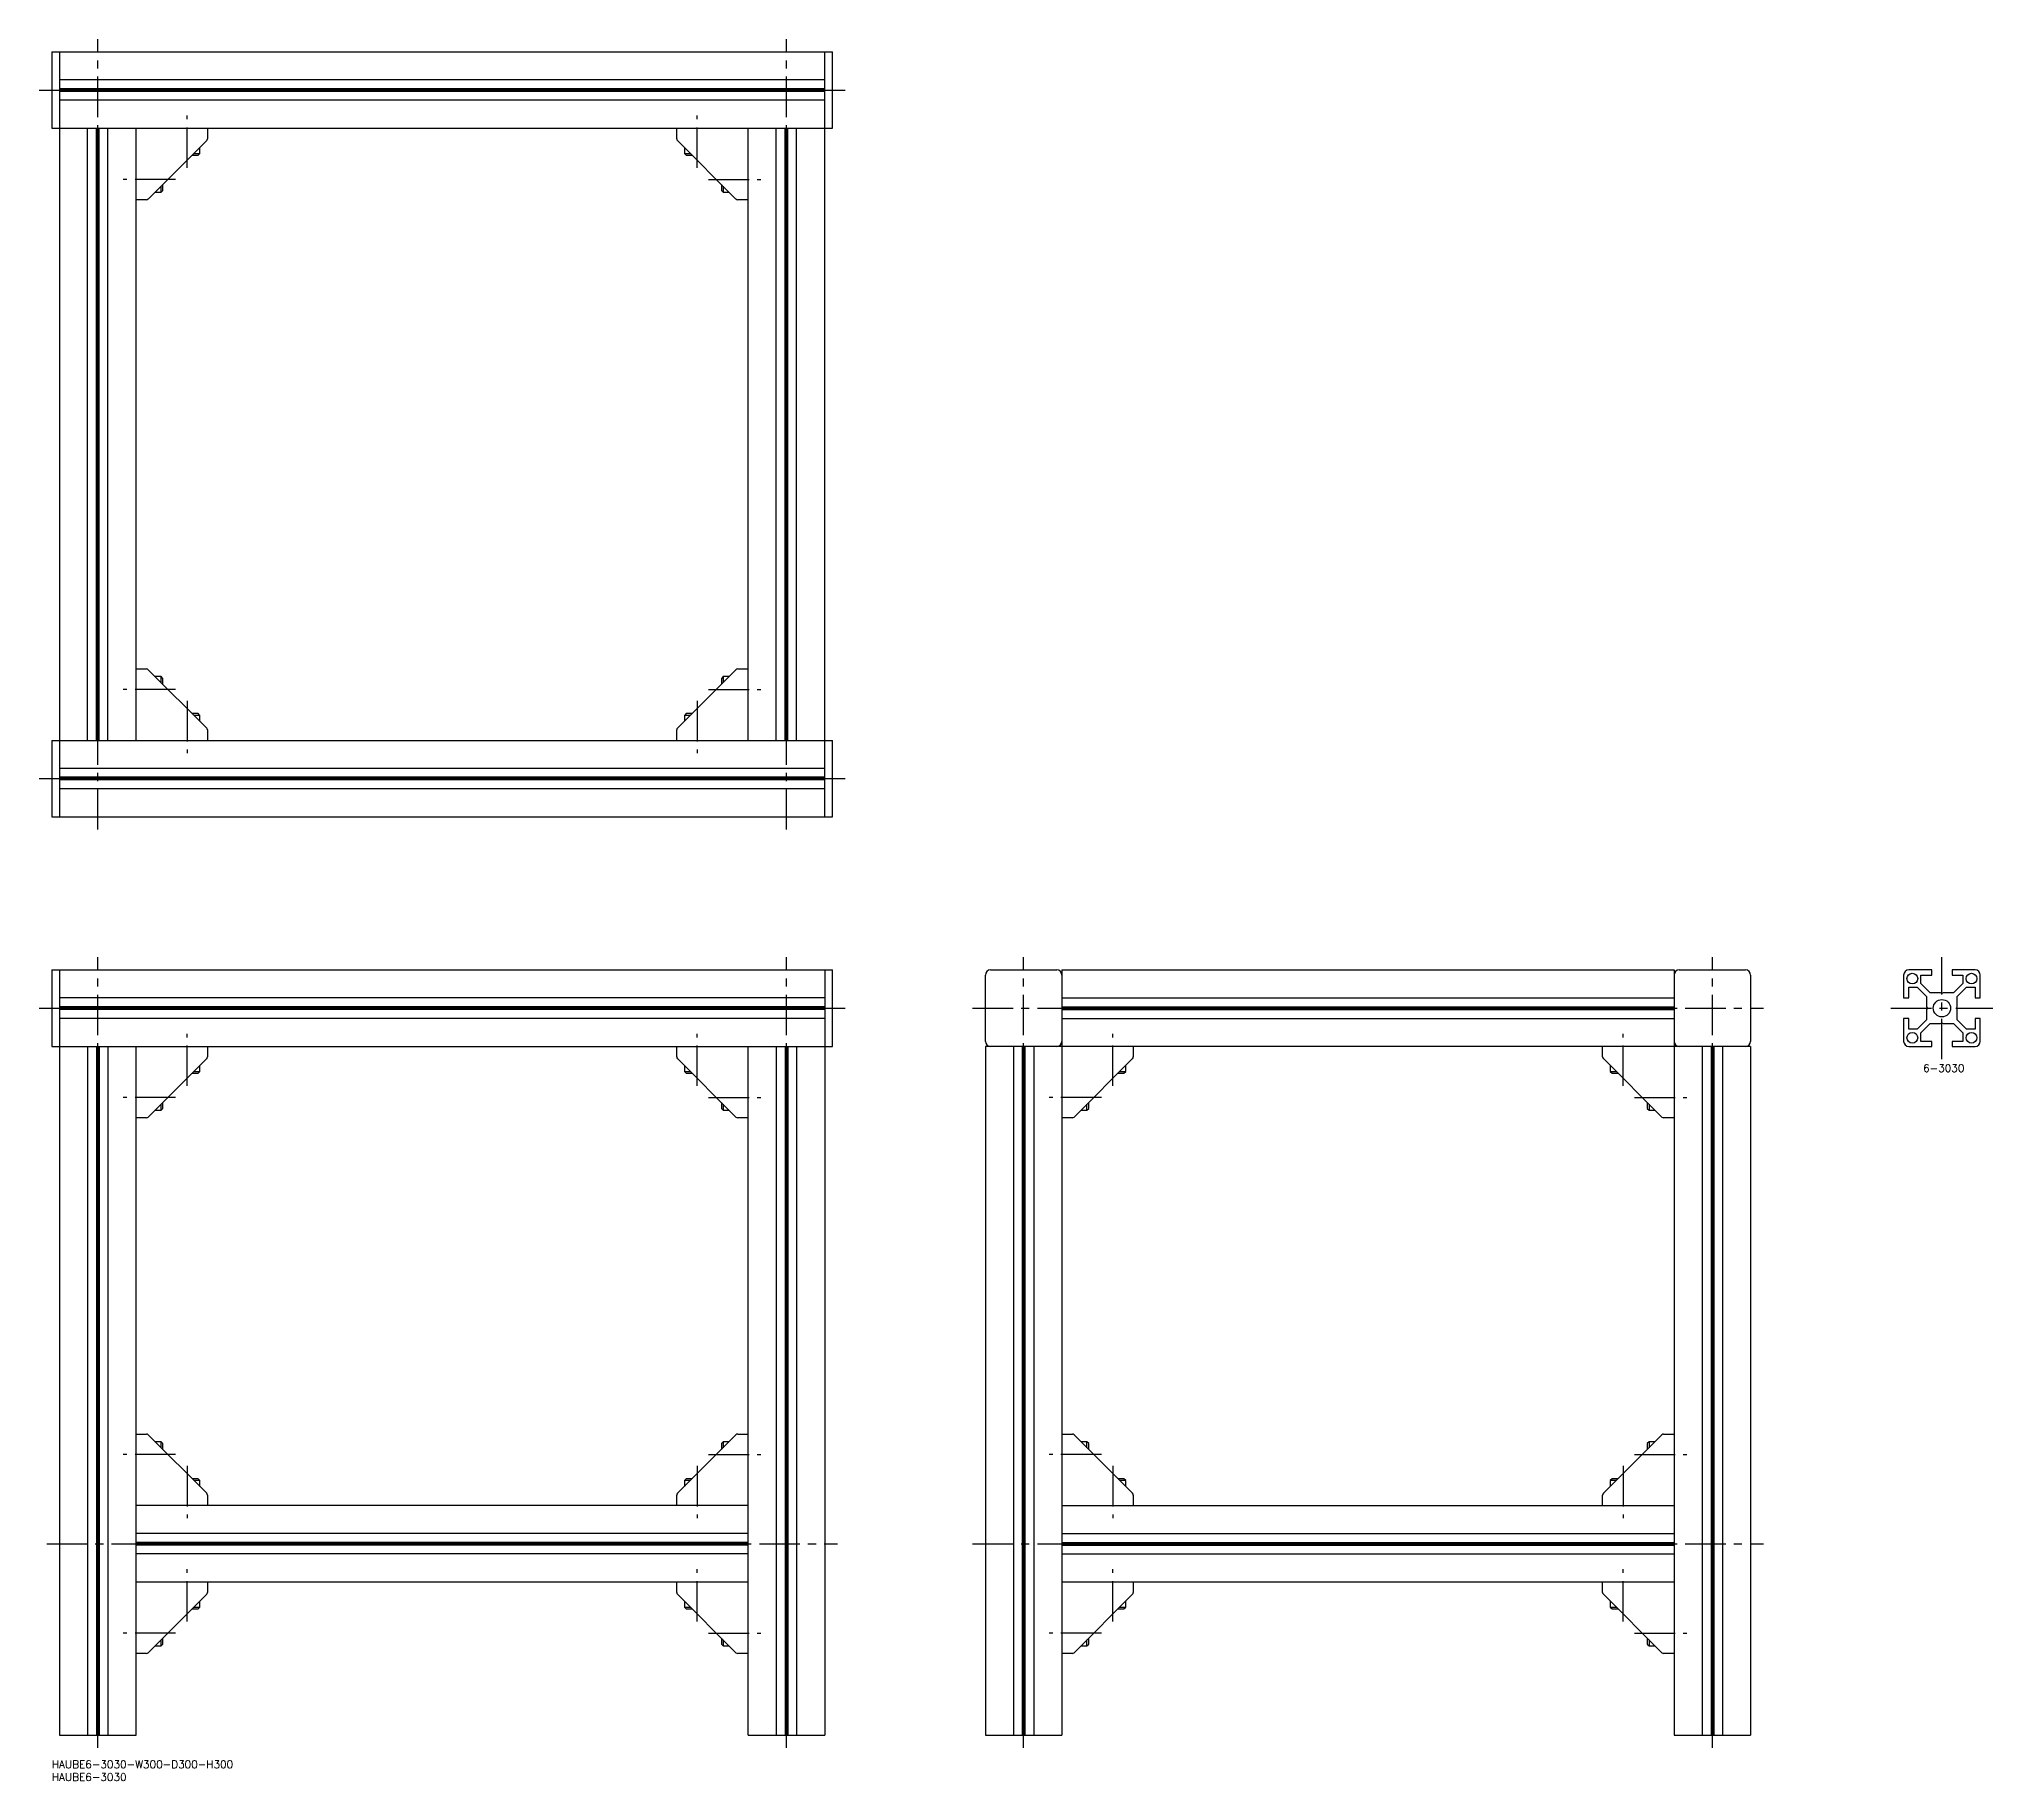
# Model space of a CAD drawing. Extents: x -5 to 761, y -8 to 675.
import ezdxf

# ---------------------------------------------------------------- set-up
doc = ezdxf.new("R2010")
doc.units = 0
doc.header["$LTSCALE"] = 0.5
doc.linetypes.add('CENTER', pattern=[50.8, 31.75, -6.35, 6.35, -6.35])
for name, color, linetype in [('MSM_CENTER', 1, 'CENTER'), ('MSM_CONTINUOUS', 7, 'CONTINUOUS'), ('MSM_PART_NUMBER', 7, 'CONTINUOUS')]:
    doc.layers.add(name, color=color, linetype=linetype)
doc.styles.get("Standard").update_dxf_attribs({"font": 'txt.shx', "height": 3, "bigfont": 'bigfont.shx'})

# ---------------------------------------------------------------- blocks, each defined once
blk = doc.blocks.new('*U8')
at = {"layer": 'MSM_PART_NUMBER'}
blk.add_text('HAUBE6-3030-W300-D300-H300', height=3, dxfattribs=at).set_placement((0, -3))
blk = doc.blocks.new('*U9')
at = {"layer": 'MSM_PART_NUMBER'}
blk.add_text('HAUBE6-3030', height=3, dxfattribs=at).set_placement((0, -8))
blk = doc.blocks.new('*U10')
at = {"layer": 'MSM_PART_NUMBER'}
blk.add_text('6-3030', height=3, dxfattribs=at).set_placement((733.62, 269.97))

msp = doc.modelspace()

# ---------------------------------------------------------------- linework, layer by layer
at = {"layer": 'MSM_CENTER'}
for p, q in [((18, 365), (18, 675)), ((288, 365), (288, 675)), ((-5, 655), (311, 655)), ((53, 624.5), (53, 645)), ((253, 624.5), (253, 645)), ((48.5, 620), (28, 620)), ((257.5, 620), (278, 620)), ((48.5, 420), (28, 420)), ((53, 415.5), (53, 395)), ((253, 415.5), (253, 395)), ((257.5, 420), (278, 420)), ((-5, 385), (311, 385)), ((18, 5), (18, 315)), ((288, 5), (288, 315)), ((381, 5), (381, 315)), ((651, 5), (651, 315)), ((741, 275), (741, 315)), ((-5, 295), (311, 295)), ((361, 295), (671, 295)), ((721, 295), (761, 295)), ((53, 264.5), (53, 285)), ((253, 264.5), (253, 285)), ((416, 264.5), (416, 285)), ((616, 264.5), (616, 285)), ((48.5, 260), (28, 260)), ((257.5, 260), (278, 260)), ((411.5, 260), (391, 260)), ((620.5, 260), (641, 260)), ((48.5, 120), (28, 120)), ((53, 115.5), (53, 95)), ((253, 115.5), (253, 95)), ((257.5, 120), (278, 120)), ((411.5, 120), (391, 120)), ((416, 115.5), (416, 95)), ((616, 115.5), (616, 95)), ((620.5, 120), (641, 120)), ((-2, 85), (308, 85)), ((361, 85), (671, 85)), ((53, 54.5), (53, 75)), ((253, 54.5), (253, 75)), ((416, 54.5), (416, 75)), ((616, 54.5), (616, 75)), ((48.5, 50), (28, 50)), ((257.5, 50), (278, 50)), ((411.5, 50), (391, 50)), ((620.5, 50), (641, 50))]:
    msp.add_line(p, q, dxfattribs=at)
at = {"layer": 'MSM_CONTINUOUS'}
for p, q in [((0, 670), (306, 670)), ((0, 670), (0, 640)), ((3, 670), (3, 370)), ((303, 370), (303, 670)), ((306, 640), (306, 670)), ((303, 659), (3, 659)), ((303, 655.52), (3, 655.52)), ((303, 655), (3, 655)), ((303, 654.48), (3, 654.48)), ((303, 651), (3, 651)), ((0, 640), (306, 640)), ((14, 400), (14, 640)), ((17.48, 400), (17.48, 640)), ((18, 400), (18, 640)), ((18.52, 400), (18.52, 640)), ((22, 400), (22, 640)), ((33, 400), (33, 640)), ((61, 640), (61, 635.91)), ((245, 635.91), (245, 640)), ((273, 400), (273, 640)), ((284, 400), (284, 640)), ((287.48, 400), (287.48, 640)), ((288, 400), (288, 640)), ((288.52, 400), (288.52, 640)), ((292, 400), (292, 640)), ((60.71, 635.21), (37.79, 612.29)), ((55, 629.5), (57.33, 629.5)), ((55.67, 630.17), (58, 630.17)), ((57.33, 629.5), (58, 630.17)), ((58, 630.17), (58, 632.5)), ((268.21, 612.29), (245.29, 635.21)), ((248, 632.5), (248, 630.17)), ((248, 630.17), (248.67, 629.5)), ((248, 630.17), (250.33, 630.17)), ((248.67, 629.5), (251, 629.5)), ((40.5, 615), (42.83, 615)), ((42.83, 615), (42.83, 617.33)), ((42.83, 615), (43.5, 615.67)), ((43.5, 615.67), (43.5, 618)), ((262.5, 618), (262.5, 615.67)), ((262.5, 615.67), (263.17, 615)), ((263.17, 617.33), (263.17, 615)), ((263.17, 615), (265.5, 615)), ((37.09, 612), (33, 612)), ((273, 612), (268.91, 612)), ((33, 428), (37.09, 428)), ((37.79, 427.71), (60.71, 404.79)), ((42.83, 425), (40.5, 425)), ((43.5, 424.33), (42.83, 425)), ((42.83, 422.67), (42.83, 425)), ((43.5, 422), (43.5, 424.33)), ((245.29, 404.79), (268.21, 427.71)), ((263.17, 425), (262.5, 424.33)), ((262.5, 424.33), (262.5, 422)), ((265.5, 425), (263.17, 425)), ((263.17, 425), (263.17, 422.67)), ((268.91, 428), (273, 428)), ((57.33, 410.5), (55, 410.5)), ((58, 409.83), (55.67, 409.83)), ((58, 409.83), (57.33, 410.5)), ((58, 407.5), (58, 409.83)), ((248.67, 410.5), (248, 409.83)), ((248, 409.83), (248, 407.5)), ((250.33, 409.83), (248, 409.83)), ((251, 410.5), (248.67, 410.5)), ((0, 400), (306, 400)), ((0, 400), (0, 370)), ((61, 404.09), (61, 400)), ((245, 400), (245, 404.09)), ((306, 370), (306, 400)), ((303, 389), (3, 389)), ((303, 385.52), (3, 385.52)), ((303, 385), (3, 385)), ((303, 384.48), (3, 384.48)), ((303, 381), (3, 381)), ((0, 370), (306, 370)), ((0, 310), (0, 280)), ((0, 310), (306, 310)), ((3, 310), (3, 10)), ((303, 310), (303, 10)), ((306, 280), (306, 310)), ((366, 282), (366, 308)), ((368, 310), (394, 310)), ((396, 310), (396, 10)), ((396, 310), (636, 310)), ((636, 310), (636, 10)), ((638, 310), (664, 310)), ((666, 308), (666, 282)), ((726, 308), (726, 299)), ((737, 310), (728, 310)), ((732.75, 308), (737, 308)), ((732.75, 304.66), (732.75, 308)), ((737, 308), (737, 310)), ((754, 310), (745, 310)), ((745, 310), (745, 308)), ((745, 308), (749.25, 308)), ((749.25, 308), (749.25, 304.66)), ((756, 299), (756, 308)), ((303, 299), (3, 299)), ((396, 299), (636, 299)), ((726, 299), (728, 299)), ((728, 299), (728, 303.25)), ((728, 303.25), (731.34, 303.25)), ((731.34, 303.25), (735, 299.59)), ((736.41, 301), (732.75, 304.66)), ((735, 299.59), (735, 295.52)), ((740.48, 301), (736.41, 301)), ((741, 300.7), (740.48, 301)), ((741.52, 301), (741, 300.7)), ((745.59, 301), (741.52, 301)), ((749.25, 304.66), (745.59, 301)), ((747, 299.59), (750.66, 303.25)), ((747, 295.52), (747, 299.59)), ((750.66, 303.25), (754, 303.25)), ((754, 303.25), (754, 299)), ((754, 299), (756, 299)), ((303, 295.52), (3, 295.52)), ((303, 295), (3, 295)), ((303, 294.48), (3, 294.48)), ((396, 295.52), (636, 295.52)), ((396, 295), (636, 295)), ((396, 294.48), (636, 294.48)), ((735, 295.52), (735.3, 295)), ((735.3, 295), (735, 294.48)), ((735, 294.48), (735, 290.41)), ((746.7, 295), (747, 295.52)), ((747, 294.48), (746.7, 295)), ((747, 290.41), (747, 294.48)), ((303, 291), (3, 291)), ((396, 291), (636, 291)), ((728, 291), (726, 291)), ((726, 291), (726, 282)), ((728, 286.75), (728, 291)), ((731.34, 286.75), (728, 286.75)), ((735, 290.41), (731.34, 286.75)), ((732.75, 285.34), (736.41, 289)), ((732.75, 282), (732.75, 285.34)), ((736.41, 289), (740.48, 289)), ((740.48, 289), (741, 289.3)), ((741, 289.3), (741.52, 289)), ((741.52, 289), (745.59, 289)), ((745.59, 289), (749.25, 285.34)), ((750.66, 286.75), (747, 290.41)), ((749.25, 285.34), (749.25, 282)), ((754, 286.75), (750.66, 286.75)), ((756, 291), (754, 291)), ((754, 291), (754, 286.75)), ((756, 282), (756, 291)), ((0, 280), (306, 280)), ((14, 280), (14, 10)), ((17.48, 280), (17.48, 10)), ((18, 280), (18, 10)), ((18.52, 280), (18.52, 10)), ((22, 280), (22, 10)), ((33, 10), (33, 280)), ((61, 280), (61, 275.91)), ((245, 275.91), (245, 280)), ((273, 10), (273, 280)), ((284, 280), (284, 10)), ((287.48, 280), (287.48, 10)), ((288, 280), (288, 10)), ((288.52, 280), (288.52, 10)), ((292, 280), (292, 10)), ((666, 280), (366, 280)), ((366, 280), (366, 10)), ((377, 280), (377, 10)), ((380.48, 280), (380.48, 10)), ((381, 280), (381, 10)), ((381.52, 280), (381.52, 10)), ((385, 280), (385, 10)), ((424, 280), (424, 275.91)), ((608, 275.91), (608, 280)), ((647, 280), (647, 10)), ((650.48, 280), (650.48, 10)), ((651, 280), (651, 10)), ((651.52, 280), (651.52, 10)), ((655, 280), (655, 10)), ((666, 280), (666, 10)), ((728, 280), (737, 280)), ((737, 282), (732.75, 282)), ((737, 280), (737, 282)), ((749.25, 282), (745, 282)), ((745, 282), (745, 280)), ((745, 280), (754, 280)), ((60.71, 275.21), (37.79, 252.29)), ((55, 269.5), (57.33, 269.5)), ((55.67, 270.17), (58, 270.17)), ((57.33, 269.5), (58, 270.17)), ((58, 270.17), (58, 272.5)), ((268.21, 252.29), (245.29, 275.21)), ((248, 272.5), (248, 270.17)), ((248, 270.17), (248.67, 269.5)), ((248, 270.17), (250.33, 270.17)), ((248.67, 269.5), (251, 269.5)), ((423.71, 275.21), (400.79, 252.29)), ((418, 269.5), (420.33, 269.5)), ((418.67, 270.17), (421, 270.17)), ((420.33, 269.5), (421, 270.17)), ((421, 270.17), (421, 272.5)), ((631.21, 252.29), (608.29, 275.21)), ((611, 272.5), (611, 270.17)), ((611, 270.17), (611.67, 269.5)), ((611, 270.17), (613.33, 270.17)), ((611.67, 269.5), (614, 269.5)), ((40.5, 255), (42.83, 255)), ((42.83, 255), (42.83, 257.33)), ((42.83, 255), (43.5, 255.67)), ((43.5, 255.67), (43.5, 258)), ((262.5, 258), (262.5, 255.67)), ((262.5, 255.67), (263.17, 255)), ((263.17, 257.33), (263.17, 255)), ((263.17, 255), (265.5, 255)), ((403.5, 255), (405.83, 255)), ((405.83, 255), (405.83, 257.33)), ((405.83, 255), (406.5, 255.67)), ((406.5, 255.67), (406.5, 258)), ((625.5, 258), (625.5, 255.67)), ((625.5, 255.67), (626.17, 255)), ((626.17, 257.33), (626.17, 255)), ((626.17, 255), (628.5, 255)), ((37.09, 252), (33, 252)), ((273, 252), (268.91, 252)), ((400.09, 252), (396, 252)), ((636, 252), (631.91, 252)), ((33, 128), (37.09, 128)), ((37.79, 127.71), (60.71, 104.79)), ((42.83, 125), (40.5, 125)), ((43.5, 124.33), (42.83, 125)), ((42.83, 122.67), (42.83, 125)), ((43.5, 122), (43.5, 124.33)), ((245.29, 104.79), (268.21, 127.71)), ((263.17, 125), (262.5, 124.33)), ((262.5, 124.33), (262.5, 122)), ((265.5, 125), (263.17, 125)), ((263.17, 125), (263.17, 122.67)), ((268.91, 128), (273, 128)), ((396, 128), (400.09, 128)), ((400.79, 127.71), (423.71, 104.79)), ((405.83, 125), (403.5, 125)), ((406.5, 124.33), (405.83, 125)), ((405.83, 122.67), (405.83, 125)), ((406.5, 122), (406.5, 124.33)), ((608.29, 104.79), (631.21, 127.71)), ((626.17, 125), (625.5, 124.33)), ((625.5, 124.33), (625.5, 122)), ((628.5, 125), (626.17, 125)), ((626.17, 125), (626.17, 122.67)), ((631.91, 128), (636, 128)), ((57.33, 110.5), (55, 110.5)), ((58, 109.83), (55.67, 109.83)), ((58, 109.83), (57.33, 110.5)), ((58, 107.5), (58, 109.83)), ((248.67, 110.5), (248, 109.83)), ((248, 109.83), (248, 107.5)), ((250.33, 109.83), (248, 109.83)), ((251, 110.5), (248.67, 110.5)), ((420.33, 110.5), (418, 110.5)), ((421, 109.83), (418.67, 109.83)), ((421, 109.83), (420.33, 110.5)), ((421, 107.5), (421, 109.83)), ((611.67, 110.5), (611, 109.83)), ((611, 109.83), (611, 107.5)), ((613.33, 109.83), (611, 109.83)), ((614, 110.5), (611.67, 110.5)), ((273, 100), (33, 100)), ((61, 104.09), (61, 100)), ((245, 100), (245, 104.09)), ((396, 100), (636, 100)), ((424, 104.09), (424, 100)), ((608, 100), (608, 104.09)), ((273, 89), (33, 89)), ((273, 85.52), (33, 85.52)), ((273, 85), (33, 85)), ((273, 84.48), (33, 84.48)), ((396, 89), (636, 89)), ((396, 85.52), (636, 85.52)), ((396, 85), (636, 85)), ((396, 84.48), (636, 84.48)), ((273, 81), (33, 81)), ((396, 81), (636, 81)), ((273, 70), (33, 70)), ((61, 70), (61, 65.91)), ((245, 65.91), (245, 70)), ((636, 70), (396, 70)), ((424, 70), (424, 65.91)), ((608, 65.91), (608, 70)), ((60.71, 65.21), (37.79, 42.29)), ((58, 60.17), (58, 62.5)), ((268.21, 42.29), (245.29, 65.21)), ((248, 62.5), (248, 60.17)), ((423.71, 65.21), (400.79, 42.29)), ((421, 60.17), (421, 62.5)), ((631.21, 42.29), (608.29, 65.21)), ((611, 62.5), (611, 60.17)), ((55, 59.5), (57.33, 59.5)), ((55.67, 60.17), (58, 60.17)), ((57.33, 59.5), (58, 60.17)), ((248, 60.17), (248.67, 59.5)), ((248, 60.17), (250.33, 60.17)), ((248.67, 59.5), (251, 59.5)), ((418, 59.5), (420.33, 59.5)), ((418.67, 60.17), (421, 60.17)), ((420.33, 59.5), (421, 60.17)), ((611, 60.17), (611.67, 59.5)), ((611, 60.17), (613.33, 60.17)), ((611.67, 59.5), (614, 59.5)), ((42.83, 45), (42.83, 47.33)), ((43.5, 45.67), (43.5, 48)), ((262.5, 48), (262.5, 45.67)), ((263.17, 47.33), (263.17, 45)), ((405.83, 45), (405.83, 47.33)), ((406.5, 45.67), (406.5, 48)), ((625.5, 48), (625.5, 45.67)), ((626.17, 47.33), (626.17, 45)), ((37.09, 42), (33, 42)), ((40.5, 45), (42.83, 45)), ((42.83, 45), (43.5, 45.67)), ((262.5, 45.67), (263.17, 45)), ((263.17, 45), (265.5, 45)), ((273, 42), (268.91, 42)), ((400.09, 42), (396, 42)), ((403.5, 45), (405.83, 45)), ((405.83, 45), (406.5, 45.67)), ((625.5, 45.67), (626.17, 45)), ((626.17, 45), (628.5, 45)), ((636, 42), (631.91, 42)), ((3, 10), (33, 10)), ((273, 10), (303, 10)), ((366, 10), (396, 10)), ((636, 10), (666, 10))]:
    msp.add_line(p, q, dxfattribs=at)
for centre, radius in [((729.4, 306.6), 2.1), ((752.6, 306.6), 2.1), ((741, 295), 3.4), ((729.4, 283.4), 2.1), ((752.6, 283.4), 2.1)]:
    msp.add_circle(centre, radius, dxfattribs=at)
for centre, radius, start, end in [((60, 635.91), 1, 315, 0), ((246, 635.91), 1, 180, 225), ((37.09, 613), 1, 270, 315), ((268.91, 613), 1, 225, 270), ((37.09, 427), 1, 45, 90), ((268.91, 427), 1, 90, 135), ((60, 404.09), 1, 0, 45), ((246, 404.09), 1, 135, 180), ((368, 308), 2, 90, 180), ((394, 308), 2, 0, 90), ((638, 308), 2, 90, 180), ((664, 308), 2, 0, 90), ((728, 308), 2, 90, 180), ((754, 308), 2, 0, 90), ((60, 275.91), 1, 315, 0), ((246, 275.91), 1, 180, 225), ((368, 282), 2, 180, 270), ((394, 282), 2, 270, 0), ((423, 275.91), 1, 315, 0), ((609, 275.91), 1, 180, 225), ((638, 282), 2, 180, 270), ((664, 282), 2, 270, 0), ((728, 282), 2, 180, 270), ((754, 282), 2, 270, 0), ((37.09, 253), 1, 270, 315), ((268.91, 253), 1, 225, 270), ((400.09, 253), 1, 270, 315), ((631.91, 253), 1, 225, 270), ((37.09, 127), 1, 45, 90), ((268.91, 127), 1, 90, 135), ((400.09, 127), 1, 45, 90), ((631.91, 127), 1, 90, 135), ((60, 104.09), 1, 0, 45), ((246, 104.09), 1, 135, 180), ((423, 104.09), 1, 0, 45), ((609, 104.09), 1, 135, 180), ((60, 65.91), 1, 315, 0), ((246, 65.91), 1, 180, 225), ((423, 65.91), 1, 315, 0), ((609, 65.91), 1, 180, 225), ((37.09, 43), 1, 270, 315), ((268.91, 43), 1, 225, 270), ((400.09, 43), 1, 270, 315), ((631.91, 43), 1, 225, 270)]:
    msp.add_arc(centre, radius, start, end, dxfattribs=at)

# ---------------------------------------------------------------- block references
for name in ['*U10', '*U8', '*U9']:
    msp.add_blockref(name, (0, 0), dxfattribs=at)

doc.saveas('drawing.dxf')
